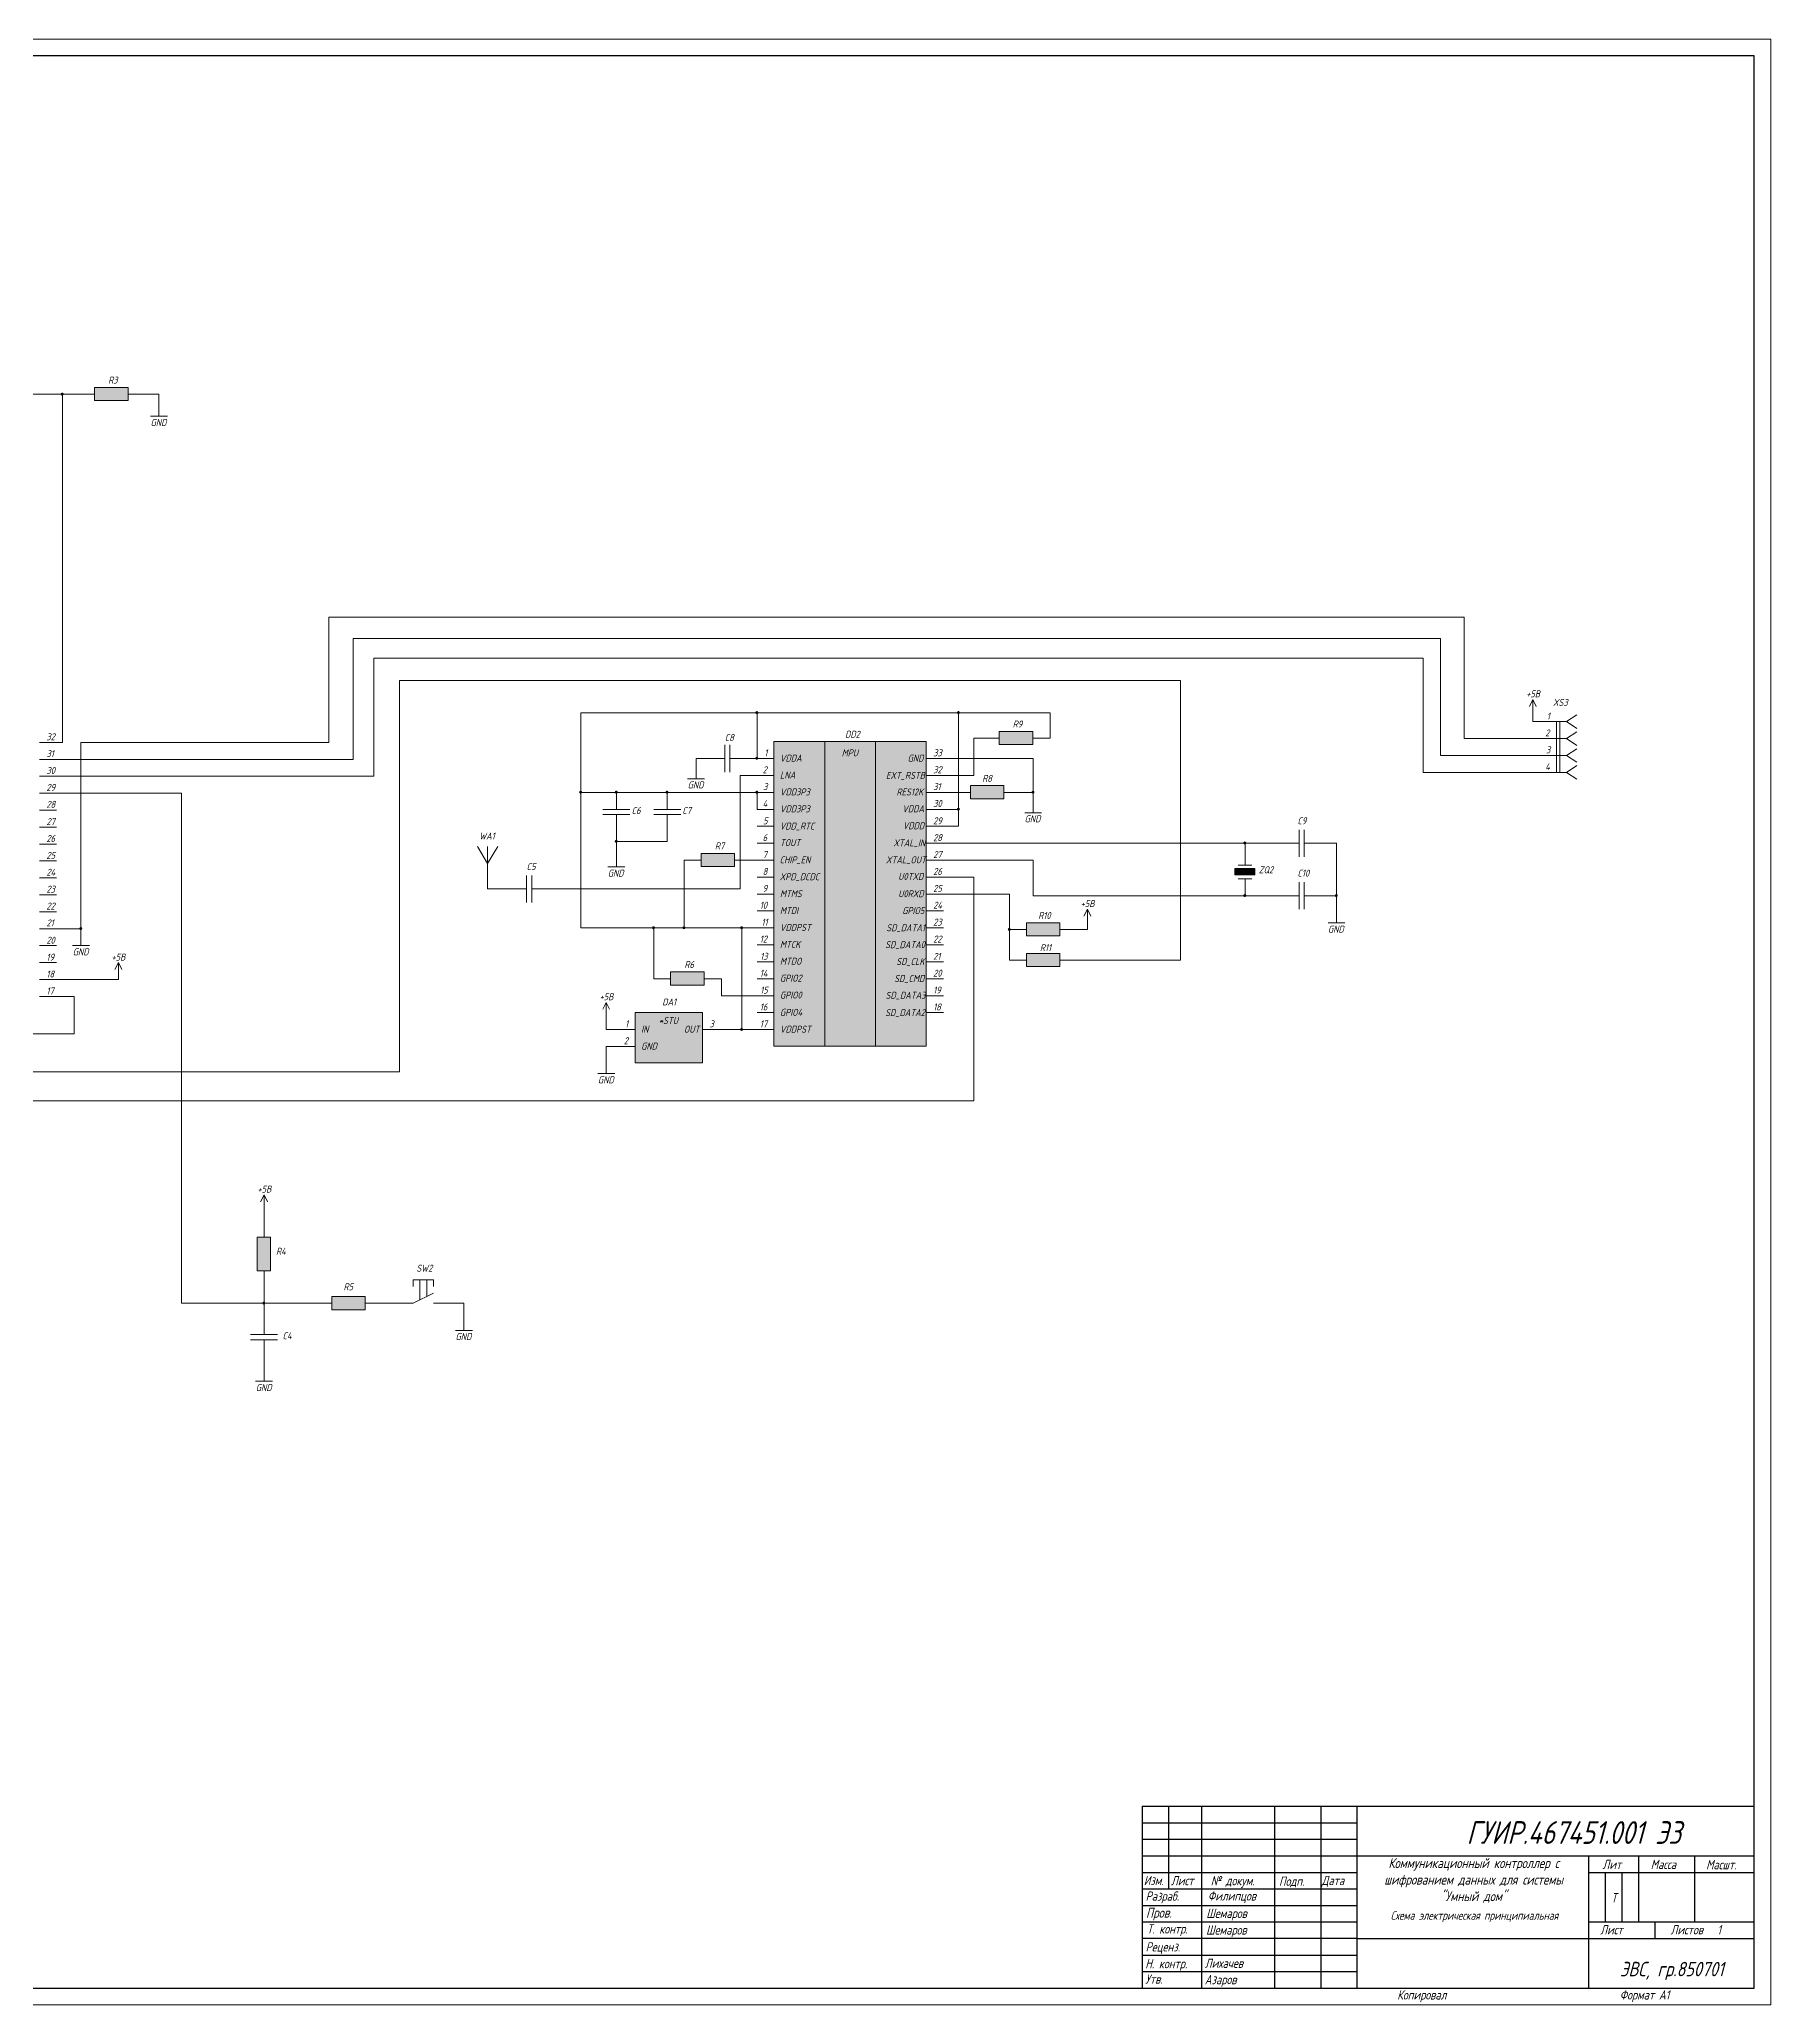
# Model space of a CAD drawing. Header units: millimetres. Extents: x 2077 to 4876, y 366 to 973.
# Drawn here: x 3534 to 4057, y 379 to 973 of the extents above; entities that cross this region are included whole.
import ezdxf

# ---------------------------------------------------------------- set-up
doc = ezdxf.new("R2010")
doc.units = ezdxf.units.MM
for name, color, linetype in [('FORMAT', 7, 'Continuous'), ('FORMAT_', 7, 'Continuous'), ('PDF_Geometry', 7, 'Continuous'), ('PDF_Text', 7, 'Continuous'), ('Text', 5, 'Continuous')]:
    doc.layers.add(name, color=color, linetype=linetype)
doc.layers.add('Invis', color=7, linetype='Continuous', plot=False)
doc.layers.add('PDF_Solid Fills', color=7, linetype='Continuous', true_color=0x0d0d0d)
doc.styles.add('PDF GOST type A Italic', font='')
doc.styles.add('RUS', font='', dxfattribs={"height": 3})
doc.styles.get('PDF GOST type A Italic').set_extended_font_data('GOST type A', italic=True)
doc.styles.get('RUS').set_extended_font_data('GOST type A')

msp = doc.modelspace()

# ---------------------------------------------------------------- hatches: boundary and pattern name
at = {"layer": 'PDF_Solid Fills', "transparency": 33554559}
for points in [[(3541.43, 866.23, 0.419491), (3540.97, 866.69), (3540.97, 866.69, 0.413793), (3540.52, 866.24), (3540.52, 866.24, 0.419865), (3540.98, 865.78), (3540.98, 865.78, 0.413405)], [(3541.43, 866.23, 0.419491), (3540.97, 866.69), (3540.97, 866.69, 0.413793), (3540.52, 866.24), (3540.52, 866.24, 0.419865), (3540.98, 865.78), (3540.98, 865.78, 0.413405)], [(3751.38, 769.97, 0.419491), (3750.92, 770.43), (3750.92, 770.43, 0.413793), (3750.47, 769.98), (3750.47, 769.98, 0.419491), (3750.93, 769.52), (3750.93, 769.52, 0.413793)], [(3751.38, 769.97, 0.419491), (3750.92, 770.43), (3750.92, 770.43, 0.413793), (3750.47, 769.98), (3750.47, 769.98, 0.419491), (3750.93, 769.52), (3750.93, 769.52, 0.413793)], [(3751.38, 769.97, 0.419491), (3750.92, 770.43), (3750.92, 770.43, 0.413793), (3750.47, 769.98), (3750.47, 769.98, 0.419491), (3750.93, 769.52), (3750.93, 769.52, 0.413793)], [(3812.3, 769.97, 0.419118), (3811.84, 770.43), (3811.84, 770.43, 0.413793), (3811.39, 769.98), (3811.39, 769.98, 0.419118), (3811.85, 769.52), (3811.85, 769.52, 0.413793)], [(3812.3, 769.97, 0.419118), (3811.84, 770.43), (3811.84, 770.43, 0.413793), (3811.39, 769.98), (3811.39, 769.98, 0.419118), (3811.85, 769.52), (3811.85, 769.52, 0.413793)], [(3751.38, 756.16, 0.419865), (3750.92, 756.62), (3750.92, 756.62, 0.413793), (3750.47, 756.17), (3750.47, 756.17, 0.419865), (3750.93, 755.71), (3750.93, 755.71, 0.413793)], [(3751.38, 756.16, 0.419865), (3750.92, 756.62), (3750.92, 756.62, 0.413793), (3750.47, 756.17), (3750.47, 756.17, 0.419865), (3750.93, 755.71), (3750.93, 755.71, 0.413793)], [(3751.38, 756.16, 0.419865), (3750.92, 756.62), (3750.92, 756.62, 0.413793), (3750.47, 756.17), (3750.47, 756.17, 0.419865), (3750.93, 755.71), (3750.93, 755.71, 0.413793)], [(3751.38, 756.16, 0.419865), (3750.92, 756.62), (3750.92, 756.62, 0.413793), (3750.47, 756.17), (3750.47, 756.17, 0.419865), (3750.93, 755.71), (3750.93, 755.71, 0.413793)], [(3698.13, 745.91, 0.418644), (3697.67, 746.37), (3697.67, 746.37, 0.413793), (3697.22, 745.92), (3697.22, 745.92, 0.419491), (3697.68, 745.46), (3697.68, 745.46, 0.412931)], [(3698.13, 745.91, 0.418644), (3697.67, 746.37), (3697.67, 746.37, 0.413793), (3697.22, 745.92), (3697.22, 745.92, 0.419491), (3697.68, 745.46), (3697.68, 745.46, 0.412931)], [(3698.13, 745.91, 0.418644), (3697.67, 746.37), (3697.67, 746.37, 0.413793), (3697.22, 745.92), (3697.22, 745.92, 0.419491), (3697.68, 745.46), (3697.68, 745.46, 0.412931)], [(3708.88, 745.91, 0.419491), (3708.42, 746.37), (3708.42, 746.37, 0.413793), (3707.97, 745.92), (3707.97, 745.92, 0.419491), (3708.43, 745.46), (3708.43, 745.46, 0.413793)], [(3708.88, 745.91, 0.419491), (3708.42, 746.37), (3708.42, 746.37, 0.413793), (3707.97, 745.92), (3707.97, 745.92, 0.419491), (3708.43, 745.46), (3708.43, 745.46, 0.413793)], [(3708.88, 745.91, 0.419491), (3708.42, 746.37), (3708.42, 746.37, 0.413793), (3707.97, 745.92), (3707.97, 745.92, 0.419491), (3708.43, 745.46), (3708.43, 745.46, 0.413793)], [(3708.88, 745.91, 0.419491), (3708.42, 746.37), (3708.42, 746.37, 0.413793), (3707.97, 745.92), (3707.97, 745.92, 0.419491), (3708.43, 745.46), (3708.43, 745.46, 0.413793)], [(3724.23, 745.91, 0.419491), (3723.77, 746.37), (3723.77, 746.37, 0.413793), (3723.32, 745.92), (3723.32, 745.92, 0.419491), (3723.78, 745.46), (3723.78, 745.46, 0.413793)], [(3724.23, 745.91, 0.419491), (3723.77, 746.37), (3723.77, 746.37, 0.413793), (3723.32, 745.92), (3723.32, 745.92, 0.419491), (3723.78, 745.46), (3723.78, 745.46, 0.413793)], [(3724.23, 745.91, 0.419491), (3723.77, 746.37), (3723.77, 746.37, 0.413793), (3723.32, 745.92), (3723.32, 745.92, 0.419491), (3723.78, 745.46), (3723.78, 745.46, 0.413793)], [(3724.23, 745.91, 0.419491), (3723.77, 746.37), (3723.77, 746.37, 0.413793), (3723.32, 745.92), (3723.32, 745.92, 0.419491), (3723.78, 745.46), (3723.78, 745.46, 0.413793)], [(3751.38, 745.91, 0.419491), (3750.92, 746.37), (3750.92, 746.37, 0.413793), (3750.47, 745.92), (3750.47, 745.92, 0.419491), (3750.93, 745.46), (3750.93, 745.46, 0.413793)], [(3751.38, 745.91, 0.419491), (3750.92, 746.37), (3750.92, 746.37, 0.413793), (3750.47, 745.92), (3750.47, 745.92, 0.419491), (3750.93, 745.46), (3750.93, 745.46, 0.413793)], [(3751.38, 745.91, 0.419491), (3750.92, 746.37), (3750.92, 746.37, 0.413793), (3750.47, 745.92), (3750.47, 745.92, 0.419491), (3750.93, 745.46), (3750.93, 745.46, 0.413793)], [(3751.38, 745.91, 0.419491), (3750.92, 746.37), (3750.92, 746.37, 0.413793), (3750.47, 745.92), (3750.47, 745.92, 0.419491), (3750.93, 745.46), (3750.93, 745.46, 0.413793)], [(3834.83, 745.91, 0.419118), (3834.37, 746.37), (3834.37, 746.37, 0.413793), (3833.92, 745.92), (3833.92, 745.92, 0.419118), (3834.38, 745.46), (3834.38, 745.46, 0.413793)], [(3834.83, 745.91, 0.419118), (3834.37, 746.37), (3834.37, 746.37, 0.413793), (3833.92, 745.92), (3833.92, 745.92, 0.419118), (3834.38, 745.46), (3834.38, 745.46, 0.413793)], [(3812.3, 740.79, 0.419491), (3811.84, 741.24), (3811.84, 741.24, 0.413793), (3811.39, 740.79), (3811.39, 740.79, 0.419491), (3811.85, 740.33), (3811.85, 740.33, 0.413793)], [(3812.3, 740.79, 0.419491), (3811.84, 741.24), (3811.84, 741.24, 0.413793), (3811.39, 740.79), (3811.39, 740.79, 0.419491), (3811.85, 740.33), (3811.85, 740.33, 0.413793)], [(3812.3, 740.79, 0.419491), (3811.84, 741.24), (3811.84, 741.24, 0.413793), (3811.39, 740.79), (3811.39, 740.79, 0.419491), (3811.85, 740.33), (3811.85, 740.33, 0.413793)], [(3708.88, 731.06, 0.419865), (3708.42, 731.52), (3708.42, 731.52, 0.413793), (3707.97, 731.07), (3707.97, 731.07, 0.419865), (3708.43, 730.61), (3708.43, 730.61, 0.413793)], [(3708.88, 731.06, 0.419865), (3708.42, 731.52), (3708.42, 731.52, 0.413793), (3707.97, 731.07), (3707.97, 731.07, 0.419865), (3708.43, 730.61), (3708.43, 730.61, 0.413793)], [(3708.88, 731.06, 0.419865), (3708.42, 731.52), (3708.42, 731.52, 0.413793), (3707.97, 731.07), (3707.97, 731.07, 0.419865), (3708.43, 730.61), (3708.43, 730.61, 0.413793)], [(3898.87, 730.56, 0.419865), (3898.41, 731.02), (3898.41, 731.02, 0.413793), (3897.96, 730.57), (3897.96, 730.57, 0.419865), (3898.42, 730.11), (3898.42, 730.11, 0.413793)], [(3898.87, 730.56, 0.419865), (3898.41, 731.02), (3898.41, 731.02, 0.413793), (3897.96, 730.57), (3897.96, 730.57, 0.419865), (3898.42, 730.11), (3898.42, 730.11, 0.413793)], [(3898.87, 714.67, 0.419865), (3898.41, 715.13), (3898.41, 715.13, 0.413793), (3897.96, 714.68), (3897.96, 714.68, 0.419865), (3898.42, 714.22), (3898.42, 714.22, 0.413793)], [(3898.87, 714.67, 0.419865), (3898.41, 715.13), (3898.41, 715.13, 0.413793), (3897.96, 714.68), (3897.96, 714.68, 0.419865), (3898.42, 714.22), (3898.42, 714.22, 0.413793)], [(3926.52, 714.67, 0.419491), (3926.06, 715.13), (3926.06, 715.13, 0.413318), (3925.61, 714.68), (3925.61, 714.68, 0.419018), (3926.07, 714.22), (3926.07, 714.22, 0.413793)], [(3926.52, 714.67, 0.419491), (3926.06, 715.13), (3926.06, 715.13, 0.413318), (3925.61, 714.68), (3925.61, 714.68, 0.419018), (3926.07, 714.22), (3926.07, 714.22, 0.413793)], [(3926.52, 714.67, 0.419491), (3926.06, 715.13), (3926.06, 715.13, 0.413318), (3925.61, 714.68), (3925.61, 714.68, 0.419018), (3926.07, 714.22), (3926.07, 714.22, 0.413793)], [(3547.05, 704.71, 0.419018), (3546.59, 705.17), (3546.59, 705.17, 0.413793), (3546.14, 704.72), (3546.14, 704.72, 0.419018), (3546.6, 704.26), (3546.6, 704.26, 0.412069)], [(3547.05, 704.71, 0.419018), (3546.59, 705.17), (3546.59, 705.17, 0.413793), (3546.14, 704.72), (3546.14, 704.72, 0.419018), (3546.6, 704.26), (3546.6, 704.26, 0.412069)], [(3720.14, 704.94, 0.419118), (3719.68, 705.4), (3719.68, 705.4, 0.413793), (3719.23, 704.95), (3719.23, 704.95, 0.419118), (3719.69, 704.49), (3719.69, 704.49, 0.413793)], [(3729.35, 704.94, 0.419491), (3728.89, 705.4), (3728.89, 705.4, 0.413793), (3728.44, 704.95), (3728.44, 704.95, 0.419491), (3728.9, 704.49), (3728.9, 704.49, 0.413793)], [(3746.78, 704.94, 0.419491), (3746.32, 705.4), (3746.32, 705.4, 0.413793), (3745.87, 704.95), (3745.87, 704.95, 0.419491), (3746.33, 704.49), (3746.33, 704.49, 0.413793)], [(3746.78, 704.94, 0.419491), (3746.32, 705.4), (3746.32, 705.4, 0.413793), (3745.87, 704.95), (3745.87, 704.95, 0.419491), (3746.33, 704.49), (3746.33, 704.49, 0.413793)], [(3827.68, 704.45, 0.418172), (3827.22, 704.91), (3827.22, 704.91, 0.412931), (3826.77, 704.46), (3826.77, 704.46, 0.419865), (3827.23, 704), (3827.23, 704, 0.412931)], [(3827.68, 704.45, 0.418172), (3827.22, 704.91), (3827.22, 704.91, 0.412931), (3826.77, 704.46), (3826.77, 704.46, 0.419865), (3827.23, 704), (3827.23, 704, 0.412931)], [(3827.68, 704.45, 0.418172), (3827.22, 704.91), (3827.22, 704.91, 0.412931), (3826.77, 704.46), (3826.77, 704.46, 0.419865), (3827.23, 704), (3827.23, 704, 0.412931)], [(3827.68, 704.45, 0.418172), (3827.22, 704.91), (3827.22, 704.91, 0.412931), (3826.77, 704.46), (3826.77, 704.46, 0.419865), (3827.23, 704), (3827.23, 704, 0.412931)], [(3746.78, 674.22, 0.419491), (3746.32, 674.68), (3746.32, 674.68, 0.413793), (3745.87, 674.23), (3745.87, 674.23, 0.420339), (3746.33, 673.77), (3746.33, 673.77, 0.414655)], [(3602.37, 591.49, 0.419118), (3601.91, 591.95), (3601.91, 591.95, 0.413793), (3601.46, 591.5), (3601.46, 591.5, 0.419491), (3601.92, 591.04), (3601.92, 591.04, 0.413405)], [(3602.37, 591.49, 0.419118), (3601.91, 591.95), (3601.91, 591.95, 0.413793), (3601.46, 591.5), (3601.46, 591.5, 0.419491), (3601.92, 591.04), (3601.92, 591.04, 0.413405)]]:
    msp.add_hatch(color=256, dxfattribs=at).paths.add_polyline_path(points)

# ---------------------------------------------------------------- linework, layer by layer
at = {"lineweight": 9}
for points in [[(3550.78, 868.23), (3560.89, 868.23), (3560.89, 864.27), (3550.78, 864.27)], [(3756.11, 761.23), (3802.06, 761.23), (3802.06, 669.19), (3756.11, 669.19)], [(3824.21, 764.29), (3834.31, 764.29), (3834.31, 760.31), (3824.21, 760.31)], [(3815.5, 747.9), (3825.62, 747.9), (3825.62, 743.95), (3815.5, 743.95)], [(3734.09, 727.43), (3744.2, 727.43), (3744.2, 723.45), (3734.09, 723.45)], [(3895.4, 722.8), (3901.42, 722.8), (3901.42, 720.91), (3895.4, 720.91)], [(3832.41, 706.44), (3842.5, 706.44), (3842.5, 702.46), (3832.41, 702.46)], [(3832.41, 697.21), (3842.5, 697.21), (3842.5, 693.26), (3832.41, 693.26)], [(3724.87, 691.59), (3735, 691.59), (3735, 687.61), (3724.87, 687.61)], [(3714.11, 679.29), (3734.48, 679.29), (3734.48, 664.07), (3714.11, 664.07)], [(3599.93, 611.38), (3603.91, 611.38), (3603.91, 601.29), (3599.93, 601.29)], [(3622.45, 593.46), (3632.58, 593.46), (3632.58, 589.51), (3622.45, 589.51)]]:
    msp.add_lwpolyline(points, close=True, dxfattribs=at)
at = {"layer": 'FORMAT', "linetype": 'Continuous'}
for points in [[(4052.36, 968.46), (3236.36, 968.46)], [(4052.36, 384.46), (4052.36, 968.46)], [(3875.36, 439.46), (3875.36, 414.46)], [(3885.36, 439.46), (3885.36, 384.46)], [(3921.36, 439.46), (3921.36, 384.46)], [(3932.36, 424.46), (4052.36, 424.46)], [(3932.36, 399.46), (4052.36, 399.46)], [(3224.36, 384.46), (3236.36, 384.46), (4052.36, 384.46)]]:
    msp.add_lwpolyline(points, dxfattribs=at)
at = {"layer": 'FORMAT'}
for points in [[(3867.36, 439.46), (4052.36, 439.46)], [(3867.36, 439.46), (3867.36, 384.46)], [(3907.36, 439.46), (3907.36, 384.46)], [(3932.36, 384.46), (3932.36, 439.46)], [(4002.36, 384.46), (4002.36, 424.46)], [(4017.36, 424.46), (4017.36, 405.46), (4017.36, 404.46)], [(4034.36, 424.46), (4034.36, 404.46)], [(3867.36, 419.46), (3932.36, 419.46)], [(4002.36, 419.46), (4052.36, 419.46)], [(3867.36, 414.46), (3932.36, 414.46)], [(4002.36, 404.46), (4052.36, 404.46)], [(4022.36, 404.46), (4022.36, 399.46)]]:
    msp.add_lwpolyline(points, dxfattribs=at)
at = {"layer": 'FORMAT_'}
for p, q in [((3867.36, 434.46), (3932.36, 434.46)), ((3867.36, 429.46), (3932.36, 429.46)), ((4007.36, 419.46), (4007.36, 404.46)), ((4012.36, 419.46), (4012.36, 404.46)), ((3867.36, 409.46), (3932.36, 409.46)), ((3867.36, 404.46), (3932.36, 404.46)), ((3867.36, 394.46), (3932.36, 394.46)), ((3867.36, 389.46), (3932.36, 389.46))]:
    msp.add_line(p, q, dxfattribs=at)
at = {"layer": 'FORMAT_', "linetype": 'Continuous'}
for p, q in [((3867.36, 424.46), (3932.36, 424.46)), ((3932.36, 399.46), (3867.36, 399.46))]:
    msp.add_line(p, q, dxfattribs=at)
at = {"layer": 'Invis', "lineweight": 0}
msp.add_lwpolyline([(3216.36, 379.46), (4057.36, 379.46), (4057.36, 973.46), (3216.36, 973.46)], close=True, dxfattribs=at)
at = {"layer": 'PDF_Geometry', "lineweight": 9}
for p, q in [((3536.44, 866.17), (3541.04, 866.17)), ((3628.88, 755.84), (3628.88, 792.4)), ((3628.88, 792.4), (3957.58, 792.4)), ((3957.58, 792.4), (3957.58, 757)), ((3548.2, 755.84), (3628.88, 755.84)), ((3957.58, 757), (3987.5, 757))]:
    msp.add_line(p, q, dxfattribs=at)
for points in [[(3531.32, 866.17), (3536.44, 866.17)], [(3550.78, 866.17), (3545.65, 866.17)], [(3561.03, 866.17), (3566.12, 866.17)], [(3570.23, 859.52), (3570.23, 864.64)], [(3572.78, 859.52), (3567.68, 859.52)], [(3548.2, 760.96), (3621.61, 760.96), (3621.61, 798.8), (3964.76, 798.8), (3964.76, 762.12), (3987.5, 762.12)], [(3548.2, 750.71), (3635.22, 750.71), (3635.22, 786.46), (3952.35, 786.46), (3952.35, 751.88), (3987.5, 751.88)], [(3984.43, 771.86), (3985.47, 773.91), (3985.47, 768.78)], [(3986.48, 771.86), (3985.47, 773.91)], [(3992.62, 767.25), (3987.5, 767.25)], [(3995.69, 751.88), (3992.62, 751.88), (3992.62, 767.25), (3995.69, 767.25)], [(3993.66, 751.88), (3993.66, 767.25)], [(3998.79, 765.2), (3995.69, 767.25), (3998.79, 769.3)], [(3534.13, 760.96), (3539.25, 760.96)], [(3771.46, 761.23), (3771.46, 669.07)], [(3786.84, 761.23), (3786.84, 669.07)], [(3824.21, 762.24), (3819.09, 762.24)], [(3834.44, 762.24), (3839.57, 762.24)], [(3995.69, 762.12), (3992.62, 762.12), (3987.5, 762.12)], [(3998.79, 760.07), (3995.69, 762.12), (3998.79, 764.18)], [(3534.13, 755.84), (3539.25, 755.84)], [(3732.55, 749.96), (3732.55, 755.09)], [(3741.26, 756.1), (3736.14, 756.1)], [(3741.26, 760.18), (3741.26, 751.99)], [(3742.8, 760.18), (3742.8, 751.99)], [(3742.8, 756.1), (3747.92, 756.1)], [(3756.11, 756.1), (3750.99, 756.1)], [(3802.18, 756.1), (3807.31, 756.1)], [(3995.69, 757), (3992.62, 757), (3987.5, 757)], [(3998.79, 754.95), (3995.69, 757), (3998.79, 759.06)], [(3534.13, 750.71), (3539.25, 750.71)], [(3735.12, 749.96), (3730, 749.96)], [(3756.11, 750.98), (3750.99, 750.98)], [(3802.18, 750.98), (3807.31, 750.98)], [(3992.62, 751.88), (3987.5, 751.88)], [(3998.79, 749.82), (3995.69, 751.88), (3998.79, 753.93)], [(3534.13, 745.59), (3539.25, 745.59)], [(3708.49, 740.72), (3708.49, 745.85)], [(3723.83, 740.72), (3723.83, 745.85)], [(3756.11, 745.85), (3750.99, 745.85)], [(3802.18, 745.85), (3807.31, 745.85)], [(3815.5, 745.85), (3810.37, 745.85)], [(3825.75, 745.85), (3830.88, 745.85)], [(3834.44, 739.71), (3834.44, 744.84)], [(3534.13, 740.49), (3539.25, 740.49)], [(3704.38, 740.72), (3712.57, 740.72)], [(3704.38, 739.19), (3712.57, 739.19)], [(3708.49, 739.19), (3708.49, 734.09)], [(3719.75, 740.72), (3727.95, 740.72)], [(3719.75, 739.19), (3727.95, 739.19)], [(3723.83, 739.19), (3723.83, 734.09)], [(3756.11, 740.72), (3750.99, 740.72)], [(3802.18, 740.72), (3807.31, 740.72)], [(3837.01, 739.71), (3831.89, 739.71)], [(3534.13, 735.37), (3539.25, 735.37)], [(3756.11, 735.63), (3750.99, 735.63)], [(3802.18, 735.63), (3807.31, 735.63)], [(3914.86, 734.58), (3914.86, 726.39)], [(3916.4, 734.58), (3916.4, 726.39)], [(3534.13, 730.24), (3539.25, 730.24)], [(3534.13, 725.12), (3539.25, 725.12)], [(3672.64, 729.47), (3669.57, 724.34), (3666.5, 729.47)], [(3669.57, 719.24), (3669.57, 724.34), (3669.57, 729.47)], [(3708.49, 723.33), (3708.49, 728.45)], [(3734.09, 725.38), (3728.96, 725.38)], [(3744.33, 725.38), (3749.46, 725.38)], [(3756.11, 730.5), (3750.99, 730.5)], [(3756.11, 725.38), (3750.99, 725.38)], [(3802.18, 730.5), (3807.31, 730.5)], [(3802.18, 725.38), (3807.31, 725.38)], [(3843.15, 730.5), (3909.74, 730.5)], [(3898.48, 723.85), (3898.48, 730.5)], [(3914.86, 730.5), (3909.74, 730.5)], [(3916.4, 730.5), (3921.52, 730.5)], [(3534.13, 720), (3539.25, 720)], [(3681.36, 720.77), (3681.36, 712.58)], [(3682.89, 720.77), (3682.89, 712.58)], [(3711.03, 723.33), (3705.91, 723.33)], [(3756.11, 720.25), (3750.99, 720.25)], [(3802.18, 720.25), (3807.31, 720.25)], [(3896.42, 723.85), (3900.53, 723.85)], [(3896.42, 719.73), (3900.53, 719.73)], [(3898.48, 719.73), (3898.48, 714.61)], [(3534.13, 714.87), (3539.25, 714.87)], [(3681.36, 716.67), (3676.23, 716.67)], [(3682.89, 716.67), (3688.02, 716.67)], [(3756.11, 715.13), (3750.99, 715.13)], [(3802.18, 715.13), (3807.31, 715.13)], [(3854.42, 714.61), (3909.74, 714.61)], [(3914.86, 714.61), (3909.74, 714.61)], [(3914.86, 718.72), (3914.86, 710.53)], [(3916.4, 718.72), (3916.4, 710.53)], [(3916.4, 714.61), (3921.52, 714.61)], [(3534.13, 709.74), (3539.25, 709.74)], [(3577.07, 712.58), (3577.07, 712.58), (3577.07, 591.43), (3617.36, 591.43)], [(3756.11, 710.01), (3750.99, 710.01)], [(3802.18, 710.01), (3807.31, 710.01)], [(3849.81, 708.47), (3850.82, 710.53), (3850.82, 705.4)], [(3851.87, 708.47), (3850.82, 710.53)], [(3926.13, 706.44), (3926.13, 711.54)], [(3534.13, 704.64), (3539.25, 704.64)], [(3546.66, 699.53), (3546.66, 704.64)], [(3756.11, 704.88), (3750.99, 704.88)], [(3802.18, 704.88), (3807.31, 704.88)], [(3832.41, 704.39), (3827.29, 704.39)], [(3842.63, 704.39), (3847.76, 704.39)], [(3928.68, 706.44), (3923.58, 706.44)], [(3534.13, 699.53), (3539.25, 699.53)], [(3549.24, 699.53), (3544.12, 699.53)], [(3756.11, 699.78), (3750.99, 699.78)], [(3802.18, 699.78), (3807.31, 699.78)], [(3832.41, 695.15), (3827.29, 695.15)], [(3842.63, 695.15), (3847.76, 695.15)], [(3534.13, 694.4), (3539.25, 694.4)], [(3534.13, 689.27), (3539.25, 689.27)], [(3556.92, 692.34), (3557.95, 694.4), (3557.95, 689.27)], [(3558.97, 692.34), (3557.95, 694.4)], [(3724.87, 689.53), (3719.75, 689.53)], [(3735.12, 689.53), (3740.23, 689.53)], [(3756.11, 694.65), (3750.99, 694.65)], [(3756.11, 689.53), (3750.99, 689.53)], [(3802.18, 694.65), (3807.31, 694.65)], [(3802.18, 689.53), (3807.31, 689.53)], [(3534.13, 684.15), (3539.25, 684.15)], [(3756.11, 684.41), (3750.99, 684.41)], [(3802.18, 684.41), (3807.31, 684.41)], [(3704.38, 680.32), (3705.42, 682.35), (3705.42, 677.23)], [(3706.43, 680.32), (3705.42, 682.35)], [(3756.11, 679.29), (3750.99, 679.29)], [(3802.18, 679.29), (3807.31, 679.29)], [(3714.11, 674.16), (3709.01, 674.16)], [(3734.61, 674.16), (3739.73, 674.16)], [(3756.11, 674.16), (3750.99, 674.16)], [(3705.42, 660.87), (3705.42, 665.97)], [(3714.11, 669.07), (3709.01, 669.07)], [(3707.97, 660.87), (3702.84, 660.87)], [(3600.96, 622.15), (3601.98, 624.2), (3601.98, 619.08)], [(3603, 622.15), (3601.98, 624.2)], [(3601.98, 611.38), (3601.98, 616.51)], [(3601.98, 601.16), (3601.98, 596.04)], [(3653.2, 594.5), (3647.03, 591.43), (3641.94, 591.43)], [(3647.03, 596.56), (3647.03, 598.58), (3653.2, 598.58), (3653.2, 596.56)], [(3649.09, 592.44), (3649.09, 598.58)], [(3651.15, 598.58), (3651.15, 593.46)], [(3622.45, 591.43), (3617.36, 591.43)], [(3632.7, 591.43), (3637.83, 591.43)], [(3653.2, 591.43), (3658.3, 591.43)], [(3662.41, 583.24), (3662.41, 588.36)], [(3601.98, 581.96), (3601.98, 587.06)], [(3664.96, 583.24), (3659.83, 583.24)], [(3597.9, 581.96), (3606.09, 581.96)], [(3597.9, 580.43), (3606.09, 580.43)], [(3601.98, 580.43), (3601.98, 575.3)], [(3601.98, 567.86), (3601.98, 572.99)], [(3604.54, 567.86), (3599.43, 567.86)]]:
    msp.add_lwpolyline(points, dxfattribs=at)
at = {"layer": 'PDF_Geometry', "color": 28, "lineweight": 9, "true_color": 0x0d0d0d}
for points in [[(3539.25, 760.96), (3541.04, 760.96), (3541.04, 866.17), (3541.04, 866.17)], [(3545.65, 866.17), (3541.04, 866.17)], [(3566.12, 866.17), (3570.23, 866.17), (3570.23, 864.64)], [(3488.04, 699.53), (3488.04, 699.53), (3482.15, 699.53), (3463.72, 699.53), (3463.72, 661.36), (3642.94, 661.36), (3642.94, 779.64), (3879, 779.64), (3879, 695.15), (3847.76, 695.15)], [(3750.99, 769.91), (3697.74, 769.91), (3697.74, 745.85), (3708.49, 745.85), (3723.83, 745.85), (3750.99, 745.85), (3750.99, 740.72)], [(3811.91, 740.72), (3811.91, 769.91), (3750.99, 769.91), (3750.99, 756.1), (3747.92, 756.1)], [(3839.57, 762.24), (3839.57, 769.91), (3811.91, 769.91)], [(3987.5, 767.25), (3985.47, 767.25), (3985.47, 768.78)], [(3539.25, 704.64), (3546.66, 704.64), (3546.66, 760.96), (3548.2, 760.96)], [(3807.31, 750.98), (3816.51, 750.98), (3816.51, 762.24), (3819.09, 762.24)], [(3548.2, 755.84), (3539.25, 755.84)], [(3732.55, 755.09), (3732.55, 756.1), (3736.14, 756.1)], [(3807.31, 756.1), (3834.44, 756.1), (3834.44, 745.85)], [(3548.2, 750.71), (3539.25, 750.71)], [(3688.02, 716.67), (3745.87, 716.67), (3745.87, 750.98), (3750.99, 750.98)], [(3577.07, 712.58), (3577.07, 712.58), (3577.07, 712.58), (3577.07, 745.59), (3539.25, 745.59)], [(3697.74, 745.85), (3697.74, 704.88), (3746.39, 704.88)], [(3723.83, 745.85), (3723.83, 745.85)], [(3807.31, 745.85), (3810.37, 745.85)], [(3830.88, 745.85), (3834.44, 745.85), (3834.44, 744.84)], [(3807.31, 735.63), (3811.91, 735.63), (3811.91, 740.72), (3807.31, 740.72)], [(3708.49, 734.09), (3708.49, 731), (3723.83, 731), (3723.83, 734.09)], [(3708.49, 731), (3708.49, 728.45)], [(3728.96, 725.38), (3728.96, 704.88)], [(3750.99, 725.38), (3749.46, 725.38)], [(3843.15, 730.5), (3807.31, 730.5)], [(3807.31, 725.38), (3834.44, 725.38), (3834.44, 714.61), (3854.42, 714.61)], [(3921.52, 730.5), (3926.13, 730.5), (3926.13, 714.61), (3921.52, 714.61)], [(3807.31, 720.25), (3816.51, 720.25), (3816.51, 652.67), (3456.56, 652.67), (3456.56, 704.64), (3485.23, 704.64), (3485.23, 704.64), (3488.04, 704.64)], [(3669.57, 719.24), (3669.57, 716.67), (3676.23, 716.67)], [(3807.31, 715.13), (3827.29, 715.13), (3827.29, 704.39), (3827.29, 695.15)], [(3926.13, 714.61), (3926.13, 711.54)], [(3719.75, 689.53), (3719.75, 704.88)], [(3750.99, 704.88), (3746.39, 704.88), (3746.39, 674.16)], [(3847.76, 704.39), (3850.82, 704.39), (3850.82, 705.4)], [(3539.25, 689.27), (3557.95, 689.27)], [(3750.99, 684.41), (3740.23, 684.41), (3740.23, 689.53)], [(3305.69, 679.02), (3486.26, 679.02), (3486.26, 672.89), (3544.64, 672.89), (3544.64, 684.15), (3539.25, 684.15)], [(3705.42, 677.23), (3705.42, 674.16), (3709.01, 674.16)], [(3750.99, 674.16), (3739.73, 674.16)], [(3705.42, 665.97), (3705.42, 669.07), (3709.01, 669.07)], [(3601.98, 616.51), (3601.98, 619.08)], [(3601.98, 587.06), (3601.98, 596.04)], [(3637.83, 591.43), (3641.94, 591.43)], [(3658.3, 591.43), (3662.41, 591.43), (3662.41, 588.36)], [(3601.98, 575.3), (3601.98, 572.99)]]:
    msp.add_lwpolyline(points, dxfattribs=at)
at = {"layer": 'PDF_Solid Fills', "color": 7, "lineweight": 9, "true_color": 0xfdfdfd, "transparency": 33554559}
for points in [[(3560.89, 868.23), (3550.78, 868.23), (3560.89, 864.27), (3550.78, 864.27)], [(3802.06, 761.23), (3756.11, 761.23), (3802.06, 669.19), (3756.11, 669.19)], [(3834.31, 764.29), (3824.21, 764.29), (3834.31, 760.31), (3824.21, 760.31)], [(3825.62, 747.9), (3815.5, 747.9), (3825.62, 743.95), (3815.5, 743.95)], [(3744.2, 727.43), (3734.09, 727.43), (3744.2, 723.45), (3734.09, 723.45)], [(3901.42, 722.8), (3895.4, 722.8), (3901.42, 720.91), (3895.4, 720.91)], [(3842.5, 706.44), (3832.41, 706.44), (3842.5, 702.46), (3832.41, 702.46)], [(3842.5, 697.21), (3832.41, 697.21), (3842.5, 693.26), (3832.41, 693.26)], [(3735, 691.59), (3724.87, 691.59), (3735, 687.61), (3724.87, 687.61)], [(3734.48, 679.29), (3714.11, 679.29), (3734.48, 664.07), (3714.11, 664.07)], [(3603.91, 611.38), (3599.93, 611.38), (3603.91, 601.29), (3599.93, 601.29)], [(3632.58, 593.46), (3622.45, 593.46), (3632.58, 589.51), (3622.45, 589.51)]]:
    msp.add_solid(points, dxfattribs=at)

# ---------------------------------------------------------------- texts
at = {"layer": 'PDF_Text', "color": 18, "true_color": 0x090909, "char_height": 2.113, "attachment_point": 7, "style": 'PDF GOST type A Italic'}
for s, insert in [('R3', (3554.87, 869.41)), ('R9', (3828.25, 765.46)), ('C8', (3741.23, 761.36)), ('R8', (3819.03, 749.03)), ('C6', (3713.09, 739.32)), ('C7', (3728.41, 739.32)), ('C9', (3914.32, 736.21)), ('WA1', (3667.03, 731.6)), ('R7', (3738.24, 728.62)), ('C5', (3681.35, 722.39)), ('ZQ2', (3902.62, 721.4)), ('C10', (3914.32, 720.4)), ('R10', (3835.96, 707.58)), ('R11', (3836.46, 697.87)), ('R6', (3729.03, 692.76)), ('DA1', (3722.31, 681.44))]:
    msp.add_mtext(s, dxfattribs=dict(at, insert=insert))
at = {"layer": 'PDF_Text', "attachment_point": 7, "style": 'PDF GOST type A Italic'}
for s, insert, char_height in [('GND', (3567.69, 856.59), 2.113), ('+5В', (3983.46, 774.59), 2.113), ('1', (3989.69, 767.87), 2.11), ('32', (3536.2, 761.61), 2.113), ('DD2', (3777.58, 762.35), 2.113), ('2', (3989.19, 762.77), 2.11), ('31', (3536.2, 756.5), 2.113), ('1', (3753.18, 756.75), 2.11), ('VDDA', (3757.91, 755.13), 2.113), ('MPU', (3776.58, 756.75), 2.113), ('GND', (3796.5, 755.13), 2.113), ('33', (3804.22, 756.75), 2.113), ('4', (3989.19, 752.56), 2.11), ('3', (3989.44, 757.66), 2.11), ('30', (3536.2, 751.4), 2.113), ('GND', (3730.02, 747.04), 2.113), ('2', (3752.68, 751.65), 2.11), ('3', (3752.81, 746.54), 2.11), ('LNA', (3757.91, 750.03), 2.113), ('EXT_RSTB', (3789.95, 749.74), 2.113), ('32', (3804.22, 751.65), 2.113), ('31', (3804.22, 746.54), 2.113), ('29', (3536.2, 746.29), 2.113), ('28', (3536.2, 741.19), 2.113), ('4', (3752.68, 741.44), 2.11), ('VDD3P3', (3757.91, 744.92), 2.113), ('RES12K', (3793.14, 744.92), 2.113), ('30', (3804.22, 741.44), 2.113), ('27', (3536.2, 735.96), 2.113), ('5', (3752.81, 736.21), 2.11), ('VDD_RTC', (3757.83, 734.42), 2.113), ('VDD3P3', (3757.91, 739.82), 2.113), ('VDDA', (3794.88, 739.82), 2.113), ('VDDD', (3795.01, 734.72), 2.113), ('29', (3804.22, 736.21), 2.113), ('GND', (3831.86, 736.83), 2.113), ('26', (3536.2, 730.86), 2.113), ('6', (3752.68, 731.11), 2.11), ('TOUT', (3757.91, 729.61), 2.113), ('XTAL_IN', (3792.19, 729.32), 2.113), ('28', (3804.22, 731.11), 2.113), ('25', (3536.2, 725.75), 2.113), ('7', (3752.68, 726), 2.11), ('CHIP_EN', (3757.83, 724.22), 2.113), ('XTAL_OUT', (3789.95, 724.22), 2.113), ('27', (3804.22, 726), 2.113), ('24', (3536.2, 720.65), 2.113), ('GND', (3705.87, 720.4), 2.113), ('8', (3752.68, 720.9), 2.11), ('XPD_DCDC', (3757.83, 719.11), 2.113), ('U0TXD', (3793.64, 719.4), 2.113), ('26', (3804.22, 720.9), 2.113), ('23', (3536.2, 715.55), 2.113), ('10', (3751.81, 710.69), 2.113), ('9', (3752.68, 715.79), 2.11), ('MTMS', (3757.91, 714.18), 2.113), ('U0RXD', (3793.64, 714.18), 2.113), ('25', (3804.22, 715.79), 2.113), ('24', (3804.22, 710.69), 2.113), ('+5В', (3848.79, 711.19), 2.113), ('22', (3536.2, 710.44), 2.113), ('21', (3536.2, 705.34), 2.113), ('11', (3752.31, 705.59), 2.113), ('MTDI', (3757.91, 709.07), 2.113), ('GPIO5', (3794.88, 709.07), 2.113), ('23', (3804.22, 705.59), 2.113), ('20', (3536.2, 700.11), 2.113), ('12', (3751.81, 700.48), 2.113), ('MTCK', (3757.91, 698.86), 2.113), ('VDDPST', (3757.91, 703.97), 2.113), ('SD_DATA1', (3790.07, 703.68), 2.113), ('22', (3804.22, 700.48), 2.113), ('GND', (3923.53, 703.47), 2.113), ('19', (3536.2, 695), 2.113), ('GND', (3544.16, 696.62), 2.113), ('+5В', (3555.87, 695.01), 2.113), ('13', (3751.93, 695.25), 2.113), ('MTDO', (3757.91, 693.76), 2.113), ('SD_DATA0', (3789.7, 698.57), 2.113), ('SD_CLK', (3793.06, 693.47), 2.113), ('21', (3804.22, 695.25), 2.113), ('18', (3536.2, 689.9), 2.113), ('14', (3751.81, 690.15), 2.113), ('GPIO2', (3757.91, 688.66), 2.113), ('SD_CMD', (3792.44, 688.36), 2.113), ('20', (3804.22, 690.15), 2.113), ('17', (3536.2, 684.8), 2.113), ('+5В', (3703.38, 683.05), 2.113), ('15', (3751.93, 685.05), 2.113), ('GPIO0', (3757.91, 683.55), 2.113), ('SD_DATA3', (3789.82, 683.26), 2.113), ('19', (3804.22, 685.05), 2.113), ('*STU', (3721.31, 675.83), 2.113), ('16', (3751.81, 679.94), 2.113), ('GPIO4', (3757.91, 678.32), 2.113), ('SD_DATA2', (3789.7, 678.03), 2.113), ('18', (3804.22, 679.94), 2.113), ('2', (3710.73, 669.73), 2.11), ('1', (3711.1, 674.84), 2.11), ('IN', (3715.96, 673.22), 2.113), ('OUT', (3728.9, 673.22), 2.113), ('3', (3736.62, 674.84), 2.11), ('17', (3751.81, 674.84), 2.113), ('VDDPST', (3757.91, 673.22), 2.113), ('GND', (3715.96, 668.12), 2.113), ('GND', (3702.89, 657.91), 2.113), ('+5В', (3599.98, 624.89), 2.113), ('GND', (3659.86, 580.33), 2.113), ('GND', (3599.49, 564.89), 2.113)]:
    msp.add_mtext(s, dxfattribs=dict(at, insert=insert, char_height=char_height))
at = {"layer": 'PDF_Text', "color": 28, "true_color": 0x0d0d0d, "char_height": 2.113, "attachment_point": 7, "style": 'PDF GOST type A Italic'}
for s, insert in [('XS3', (3991.55, 771.98)), ('R4', (3605.59, 606.1)), ('SW2', (3648.04, 600.99)), ('R5', (3626, 595.39)), ('C4', (3607.58, 580.58))]:
    msp.add_mtext(s, dxfattribs=dict(at, insert=insert))
at = {"layer": 'Text', "attachment_point": 1, "style": 'RUS'}
for s, insert, char_height, width in [('\\pxqc,t4;{\\fGOST type A|b0|i1|c204|p34;ГУИР.467451.001 Э3}', (3927.65, 434.92), 6.8633, 140.4389), ('\\pxqc,t4;{\\fGOST type A|b0|i1|c204|p34;Коммуникационный контроллер с шифрованием данных для системы "Умный дом"}', (3936.88, 423.75), 3, 61.3873), ('{\\fGOST type A|b0|i1|c204|p34;Лит}', (4006.53, 423.26), 2.8006, 8.5236), ('{\\fGOST type A|b0|i1|c204|p34;Масса}', (4021.09, 423.25), 2.8006, 12.3525), ('{\\fGOST type A|b0|i1|c204|p34;Масшт.}', (4037.84, 423.17), 2.8006, 13.3514), ('{\\fGOST type A|b0|i1|c204|p34;Изм.}', (3867.88, 418.39), 2.8006, 7), ('{\\fGOST type A|b0|i1|c204|p34;Лист}', (3876.12, 418.35), 2.8006, 12), ('{\\fGOST type A|b0|i1|c204|p34;№ докум.}', (3888.13, 418.33), 2.8006, 17.4547), ('{\\fGOST type A|b0|i1|c204|p34;Подп.}', (3908.75, 418.17), 2.8006, 12), ('{\\fGOST type A|b0|i1|c204|p34;Дата}', (3921.64, 418.39), 2.8006, 12), ('{\\fGOST type A|b0|i1|c204|p34;Разраб.}', (3868.43, 413.67), 2.8006, 16.4547), ('{\\fGOST type A|b0|i1|c204|p34;Филипцов}', (3887.25, 413.73), 2.8006, 16.4547), ('{\\fGOST type A|b0|i1|c204|p34;Т}', (4009.18, 413.2), 2.8006, 2.6134), ('{\\fGOST type A|b0|i1|c204|p34;Пров.}', (3868.55, 408.76), 3, 16.4547), ('{\\fGOST type A|b0|i1|c204|p34;Шемаров}', (3886.76, 408.46), 2.8006, 16.4547), ('\\pxqc;{\\fGOST type A|b0|i1|c204|p34;Схема электрическая принципиальная}', (3937.44, 407.7), 2.5673, 60.7443), ('{\\fGOST type A|b0|i1|c204|p34;Реценз.}', (3868.44, 398.34), 2.8006, 18.4547), ('{\\fGOST type A|b0|i1|c204|p34;Т. контр.}', (3868.85, 403.76), 2.8006, 17.4547), ('{\\fGOST type A|b0|i1|c204|p34;Шемаров}', (3886.7, 403.44), 2.8006, 16.4547), ('{\\fGOST type A|b0|i1|c204|p34;Лист }', (4005.84, 403.51), 2.8006, 17.4547), ('{\\fGOST type A|b0|i1|c204|p34;Листов   1}', (4027.1, 403.51), 2.8006, 19.8679), ('{\\fGOST type A|b0|i1|c204|p34;Н. контр.}', (3868.33, 393.26), 2.8006, 20.7491), ('{\\fGOST type A|b0|i1|c204|p34;Лихачев}', (3886.33, 393.39), 2.8006, 16.4547), ('\\pxqc,t4;{\\fGOST type A|b0|i1|c204|p34;ЭВС, гр.850701}', (3982.81, 392.41), 4.3674, 89.3684), ('{\\fGOST type A|b0|i1|c204|p34;Утв.}', (3868.36, 388.59), 2.8006, 17.4547), ('{\\fGOST type A|b0|i1|c204|p34;Азаров}', (3886.33, 388.43), 2.8006, 16.4547), ('{\\fGOST type A|b0|i1|c204|p34;Копировал}', (3944.47, 383.81), 2.8006, 25.3305), ('{\\fGOST type A|b0|i1|c204|p34;Формат А1}', (4011.74, 383.82), 2.8006, 21.4102)]:
    msp.add_mtext(s, dxfattribs=dict(at, insert=insert, char_height=char_height, width=width))

doc.saveas('drawing.dxf')
